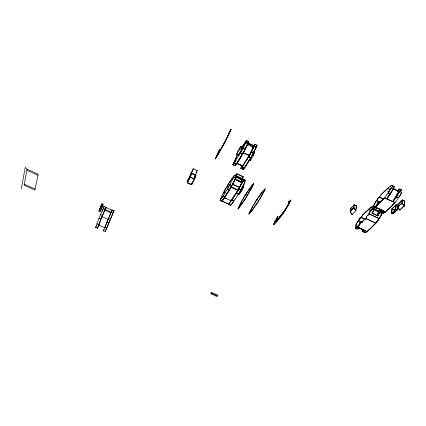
<?xml version="1.0" encoding="UTF-8"?>
<svg xmlns="http://www.w3.org/2000/svg" width="426" height="426" viewBox="0 0 426 426"><rect width="100%" height="100%" fill="white"/><g stroke="black" fill="none" stroke-linecap="round" stroke-linejoin="round"><path stroke-width="0.64" d="M253.507 147.38L247.272 144.462M285.66 209.209L287.827 205.114C287.917 205.433 277.843 221.27 285.5 209.139M250.903 152.487L252.32 149.702L249.572 155.139M250.445 152.961L250.733 153.259L249.338 155.437M243.193 169.01L243.134 169.5L244.519 167.961L250.914 157.929L257.176 145.271L254.636 144.286L253.049 146.789M250.616 153.04L249.354 155.565L247.756 154.776L249.508 155.511L246.638 160.187M239.252 205.811L245.445 194.671L253.47 183.505L252.756 185.614L246.074 197.605L237.916 208.948L239.252 205.753M239.407 205.88L242 200.438M244.646 153.493L247.714 154.91M246.058 146.863L244.817 149.734M244.63 153.589L243.113 152.636L249.354 155.517M244.599 153.621L243.113 152.636M362.723 215.3L362.425 215.162L362.723 215.3L360.854 217.42L365.087 219.321M279.749 216.775L276.58 220.86L277.832 216.126L276.889 220.349M234.939 165.57L236.265 164.17L244.481 150.287M233.64 162.956L232.99 164.846L233.469 164.218M250.733 153.259L254.945 144.265L254.476 144.893M238.406 189.953L243.081 181.114L244.971 181.977L242.916 181.103L236.339 193.164L228.453 204.65L228.826 203.42M244.151 183.963L242 188.042M399.018 205.779L400.589 204.267M223.171 193.601L226.366 187.397M238.911 155.298L243.219 147.944L245.232 148.94L247.895 143.509L245.871 142.572L242.453 149.441M404.05 204.837C404.444 204.959 404.215 201.951 404.7 201.067L402.245 199.927L398.012 204.022L398.113 204.746M404.157 204.736L404.407 202.249M404.221 204.917L404.098 206.131L404.327 204.81M404.295 202.35L404.684 201.205L403.949 200.864M243.081 181.114L243.81 179.08L241.84 181.476M403.853 200.827L402.235 200.066L397.996 204.155L402.4 200.145C401.83 201.2 401.888 206.951 402.245 199.927M220.492 198.889L223.022 193.473M397.586 205.449L397.469 205.689L396.058 204.741L395.094 205.795M399.178 205.854L397.676 207.158L397.943 204.666M397.841 207.238L397.932 205.667M396.659 210.188L397.996 208.825L398.022 207.632M392.053 209.965L391.361 213.655L393.943 212.957L398.15 209.001L398.299 207.611M395.408 209.773L395.983 206.168M395.711 208.639L396.089 206.067M395.275 205.737L391.909 208.878L394.332 209.853M395.44 211.647C393.975 212.132 400.318 207.755 397.085 209.198M394.199 210.322L394.151 209.917L395.466 208.527M395.813 206.093L395.94 204.981M395.818 208.538L395.514 209.672L397.192 209.097M395.919 205.992L396.058 204.741M236.563 156.97L232.825 164.771L240.317 153.046L246.494 140.319L242.522 146.358M392.756 204.885L395.983 201.333M391.782 209.986L391.925 208.74M397.16 190.907L399.615 189.096A1.997 0.703 -62.2 0 1 400.163 189.597A1.997 0.703 -62.2 0 1 399.535 191.391L396.388 196.748L392.809 201.7L397.905 192.909M391.606 212.35L391.467 213.554L393.241 213.133M391.888 209.89L392.016 208.777L394.258 209.816L394.242 211.493M391.499 212.452L391.952 210.066M392.863 207.835L395.259 205.875M384.907 212.286L392.942 204.826M386.755 198.644L390.275 193.91L388.219 192.898L389.124 191.349L387.245 194.272M390.232 186.279L391.494 185.315L393.683 186.338A1.997 0.687 -62.3 0 1 394.215 186.828A1.997 0.687 -62.3 0 1 393.581 188.627L390.445 193.99L386.93 198.724M388.384 209.028L385.477 211.988L375.407 207.34L373.607 208.165M380.94 194.975L388.847 187.333M378.064 204.405L384.715 197.946L387.09 194.288M383.629 210.843L381.275 212.26A1.938 0.666 -63.2 0 1 380.812 211.706A1.938 0.666 -63.2 0 1 381.419 209.97L381.467 210.018M232.963 178.84L233.933 176.923L235.818 177.855L236.568 175.762L235.908 176.928M382.362 200.071L384.731 197.808L395.003 202.568L392.772 204.746M383.528 210.934L377.399 208.112L376.68 208.633M366.488 231.547L366.695 231.984L366.397 231.85L369.555 229.023L369.859 229.161L375.636 222.99L365.806 218.469L366.669 217.138L366.365 216.999C366.514 216.126 368.612 214.661 367.84 215.119M233.933 176.923L235.977 177.93L236.765 175.869L236.446 176.162L234.396 175.224L233.81 176.13M377.905 213.309L377.729 214.603L378.224 214.566M366.908 231.595L357.281 227.037L359.89 224.31L359.587 224.172L359.853 224.566L357.26 227.175L355.492 227.803M230.849 182.876L229.316 185.805M365.061 230.477L364.384 231.052L364.177 230.615L363.41 230.993L363.618 231.43L363.011 231.733A1.842 0.618 -64.1 0 1 362.718 230.631M362.382 215.418L369.406 208.692M241.132 184.511L242.101 182.647L239.029 188.43M366.323 211.397L368.66 209.251M240.983 184.362L237.825 190.305L228.767 204.139L222.138 200.981L223.299 201.514M363.479 220.471L365.822 218.346L359.549 224.427M239.503 187.546L232.308 184.176M238.331 189.362L238.88 188.281M351.407 210.62L351.141 210.337L351.407 210.62L350.263 211.839L350.598 209.251L350.326 210.417M355.795 209.571L356.642 205.918L354.272 204.826L350.614 208.724L350.763 209.326M355.891 209.475L356.28 207.063M356.189 207.164L356.621 206.056L354.246 204.959L353.09 206.195M355.769 210.822L356.056 209.549M236.089 189.282L232.9 187.744L232.788 188.004L238.012 190.321M355.817 205.822L356.53 206.152M350.097 211.765L353.761 207.877L354.272 204.826M352.765 209.187L353.926 207.952L353.894 206.621M354.07 205.556L354.411 205.034L355.055 205.327M350.263 211.839L350.412 210.939M350.667 209.422L350.593 208.857L351.738 207.638M378.341 203.111L378.549 201.423L377.681 202.984L378.581 201.493L378.24 203.207M378.187 204.576L378.41 203.282M378.288 204.485L378.506 203.191M232.889 187.818L230.833 186.966L238.027 190.252M232.468 184.25L234.076 181.204M21.3 189.032L25.23 167.418L27.094 169.213L38.218 174.197L34.868 190.033L24.106 185.23L27.094 169.213M360.082 223.102L360.55 223.08L360.082 223.102L360.556 221.328L362.302 222.132M360.252 222.947L360.556 221.328M233.043 198.133L239.013 188.851L240.892 189.708L239.119 193.154M385.408 190.651L387.607 188.281L389.407 189.117M259.429 199.549L264.706 189.895A1.582 0.266 -65 0 0 264.993 188.899L261.404 192.978L255.877 200.976C255.733 201.445 242.98 222.436 251.894 210.332M251.846 210.471L259.45 199.448M256.308 204.64L259.604 199.522M242.298 149.281L240.488 153.126M235.136 165.496C239.534 160.794 244.625 150.522 248.076 143.626L248.875 141.475L247.128 143.487M229.342 185.704L229.912 184.692L231.776 185.64L235.823 177.791M261.271 193.452L255.877 200.976M225.216 192.882L223.863 192.179L225.232 192.802M253.869 204.549L255.722 201.546M229.912 184.692L231.936 185.709L235.977 177.93M236.872 156.007L237.596 154.643M244.998 199.485L252.916 185.683L253.672 183.617L253.161 183.819M400.509 191.056C400.893 191.402 403.528 189.538 399.615 189.096M392.996 201.636L396.558 196.828L399.705 191.476A1.997 0.703 -62.2 0 0 400.333 189.676A1.997 0.703 -62.2 0 0 399.785 189.176L398.422 190.108M245.445 194.671L244.748 195.896M242.788 199.501L244.599 196.471M386.744 198.74L393.411 188.548A1.997 0.682 -62.3 0 0 394.045 186.748A1.997 0.682 -62.3 0 0 393.512 186.258L391.451 185.475L390.195 186.434M240.44 190.885L240.892 189.708M379.944 212.92L380.876 212.015M378.586 211.626L379.065 211.046L378.762 210.902L378.996 211.333L378.586 211.626L372.606 208.862L372.681 208.575L378.661 211.339M289.078 201.61L288.508 203.138L288.487 202.009L288.924 201.541M238.272 189.778L236.499 193.239M372.606 208.862L373.943 208.25L373.634 208.106L374.108 207.521L372.175 206.626L368.602 209.523L370.913 210.572M370.961 207.766L372.175 206.626M373.309 208.713L373.384 208.426M239.375 187.339L239.657 186.253M279.717 216.903L283.093 212.547M281.655 215.545L285.793 209.64L290.607 201.072A1.576 0.335 -64.8 0 0 290.862 200.066L289.036 201.754M369.401 208.559L370.732 207.334L371.035 207.478M370.657 207.622L370.732 207.334M274.972 221.371L273.833 223.607A1.432 0.293 -65.4 0 0 273.636 224.348L273.971 224.411L277.688 220.274L282.88 213.735L290.447 200.997A1.576 0.335 -64.8 0 0 290.702 199.991L288.876 201.684M277.001 221.28L281.692 215.412M368.591 209.528L370.929 210.455M228.666 204.315L228.655 204.725L229.534 203.553M249.247 160.203L250.776 157.742L248.768 156.821L251.51 151.773L253.518 152.764L254.306 151.193M243.022 168.93L242.964 169.426L243.411 168.973M231.936 185.709L229.481 190.039L227.447 189.112L229.183 185.63M240.52 153.019L242.5 154.052L245.238 148.876M223.847 192.259L224.342 190.981M236.339 193.164L238.368 194.091L236.536 193.122M257.219 199.166L256.862 200.358L257.442 199.139M252 210.54L256.351 204.512M274.104 223.378L273.987 223.677A1.432 0.293 -65.4 0 0 273.79 224.417L274.126 224.486L277.044 221.142M383.23 213.165L383.842 212.707L383.23 213.165L381.11 212.185A1.938 0.666 -63.2 0 1 380.647 211.626A1.938 0.666 -63.2 0 1 381.254 209.89M226.286 190.96L227.484 188.995L229.321 189.964L231.792 185.555M381.275 212.26L383.283 213M381.781 211.828L382.633 211.381M245.871 194.341L250.094 187.807M382.431 212.249L381.036 214.944L381.345 215.087L380.956 214.832L381.904 213.458M382.74 212.393L379.252 218.65L375.924 223.272L367.207 231.733L365.05 232.772L364.768 232.378M227.447 189.112L228.048 187.994M246.036 194.059L245.664 195.252L246.26 194.038M366.397 231.85L366.786 231.696M375.189 209.454L376.062 209.006L375.189 209.454L373.229 208.548L373.826 208.085M240.839 205.465L245.035 199.357M364.496 232.42L364.933 232.431M365.785 232.181L364.885 232.591M374.688 207.569L378.256 204.347M228.357 186.876L227.165 186.332L226.494 187.568M363.011 231.733L364.464 232.218M364.081 230.913L364.177 230.62L363.41 230.999M365.087 230.455L359.214 227.761M103.161 209.123L104.141 206.211L98.997 218.203L95.626 227.521L96.063 226.675M242.41 189L240.03 192.717M243.225 186.013L243.086 185.534L243.523 186.21L242.554 189.224L239.385 194L238.278 193.963M241.579 190.379L243.321 186.263L242.618 188.574M248.789 160.794L250.28 160.581L253.438 155.65L254.349 152.812L253.949 152.013M357.867 228.458L357.174 229.06L355.3 228.198L355.886 227.644M356.764 227.431L357.329 226.898L357.26 227.175L367.207 231.733M357.174 229.06L357.27 228.762L355.396 227.899M357.771 228.751L358.165 228.592M358.825 228.501L358.617 228.07L358.825 228.501L358.069 228.89M218.74 153.44L215.151 159.01L219.481 149.75L215.322 159.084L223.373 145.271L231.132 129.547L229.007 133.263L229.129 132.385L230.961 129.467L223.373 145.271M239.385 194L240.227 192.664M250.28 160.581L250.829 158.887M242.256 189.027L242.154 188.42L241.441 188.223M252.128 155.293L252.336 154.042M253.438 155.65L252.831 154.452L253.379 152.753M242.554 189.224L242.112 188.548L242.868 186.21M243.038 185.912L243.326 186.364M356.461 227.292L356.855 227.143M237.362 195.859L235.168 199.246M242 181.551L241.297 181.859M238.342 193.867L238.475 194.054M239.029 193.899L238.379 193.739M243.097 169.335L244.199 168.329L249.455 160.155M235.53 175.533L241.973 178.627L236.707 176.071M252.794 145.703C252.842 147.258 249.94 145.894 250.882 144.819M241.973 178.627L243.012 177.275M252.815 146.8L253.252 146.059M252.943 146.4L253.15 145.868M241.249 181.998L242.138 179.9M242.815 177.328L243.182 176.699L236.675 173.717L235.615 175.129M253.113 146.48L253.449 145.548L248.283 143.157M105.078 209.981L106.074 207.079L100.914 219.06L97.474 228.368L100.019 222.723M236.622 179.719L239.827 181.183L239.71 181.465M236.057 176.987L242.942 180.384L243.086 180.081L242.485 179.564M243.139 176.822L236.675 173.717M241.622 182.147L242.362 179.873L235.993 177.088M244.359 163.797L241.968 167.114M233.752 196.466L234.854 195.156M228.682 204.459L230.658 205.353L233.32 201.887M252.693 145.495L251.303 144.707M249.21 143.881L249.322 143.642L250.749 144.595M249.583 144.217L249.167 144.904L247.692 144.26M231.025 200.625L231.366 199.613M222.095 201.109L224.262 197.696L231.185 200.699M253.055 205.476L249.109 214.033L252.048 210.407M228.767 204.139L227.649 203.49M236.313 174.346L235.658 175.006M226.962 203.442L223.778 201.993M241.079 156.294L236.632 163.515M259.583 199.624L264.865 189.969A1.582 0.266 -65 0 0 265.153 188.974L263.955 189.932M238.374 161.044L241.249 156.374M228.352 191.753L224.912 196.903L223.112 195.928L220.551 199.459M236.627 154.292L239.652 149.292L241.148 149.063L242.112 146.246L242.676 146.501L241.712 149.324L237.809 155.735L237.255 155.479L236.627 154.292L237.596 151.486L240.621 146.475L242.112 146.246M230.567 180.629L227.734 185.161M226.057 195.097L229.358 189.852M241.995 149.127L241.601 150.287M243.161 145.697L242.772 146.853M231.829 200.05C236.899 202.51 231.238 198.607 231.169 200.907M221.781 200.907L221.632 201.551L224.96 196.769M221.941 200.976L221.786 201.62L229.481 190.039M224.246 194.128L223.07 196.061L225.072 196.972M239.652 149.292L240.621 146.475M237.809 155.735L238.198 154.611M239.311 153.536L238.848 154.808L239.481 153.61M238.294 208.08L238.07 209.017L240.887 205.327M250.77 187.286L252.586 184.565M111.463 211.605L112.123 209.784L103.332 230.972L104.13 229.316M230.658 205.353L231.409 204.246M228.837 204.528L230.248 205.012M244.838 181.018L245.397 180.262L243.358 179.325L242.197 180.986M244.79 181.156L245.397 180.262M243.518 179.399L245.349 180.4M242.751 180.225L242.666 180.203M105.243 231.659L114.051 210.646L105.243 231.659L103.374 230.828M222.734 200.305L224.273 197.77M98.864 211.072L100.568 206.445L101.814 207.361L100.323 211.376L99.609 211.408L98.864 211.072L100.323 208.085L100.216 208.389M221.85 201.354L220.077 200.39L222.005 201.423M244.348 167.887L250.477 158.211M100.536 207.51L101.926 203.745L102.677 204.081L103.167 204.661L100.323 211.376M235.855 177.067L235.205 177.626M235.152 177.764L236.286 176.087M242.383 166.981L243.912 167.509M234.396 175.224L236.233 176.226M217.915 154.484L219.481 149.75M219.651 149.824L217.851 154.595L224.939 142.092L229.39 133.237L228.831 133.184M231.866 178.638L233.704 175.917M256.202 146.448L256.969 145.165L255.419 148.967M255.398 147.311L256.819 145.293M254.104 145.335L252.927 147.029M254.807 144.366L256.761 145.447M393.512 186.258C392.192 185.816 389.364 190.885 390.834 188.489M102.341 211.36L102.98 209.661M236.265 164.17L234.353 163.121L233.405 164.377M98.715 225.157L101.952 216.637L106.106 207.59L112.102 210.279L104.615 227.782L98.715 225.157L99.881 222.787M105.499 209.177L106.106 207.59M247.799 142.593L248.677 141.363L247.895 143.509M244.71 142.896L246.67 140.399L245.871 142.572M245.541 141.693L246.526 140.532M192.195 182.924L191.769 184.277L192.099 182.972M190.891 174.964L191.785 173.286L195.438 174.953L195.907 175.629L194.357 179.58L193.819 178.851L195.273 175.145L195.609 175.432M188.393 179.932L187.227 182.807L190.859 184.453L191.721 184.399L192.738 181.811M195.438 174.953L193.883 178.904L190.209 177.211M191.721 184.399L194.405 179.458L193.931 178.782L190.262 177.109L187.28 182.685L191.189 184.314M190.965 174.644L187.738 181.295L191.066 172.983L193.319 168.749L197.217 170.528L195.449 175.203M194.059 179.383L194.405 179.458L195.715 175.778L195.273 175.145L191.13 173.435L191.934 173.499M195.406 176.577L195.704 175.677L194.251 179.383L191.615 184.202M190.859 184.453L187.328 182.584M191.769 184.277L191.375 184.298L191.711 184.154M191.183 173.339L190.449 175.15L190.784 175.304L191.327 174.442L190.214 177.232L187.227 182.807M187.52 180.635L187.903 180.688L187.52 180.635L188.255 178.829L188.947 179.09M187.85 180.789L188.239 179.857M188.255 178.829L189 178.989M191.21 174.032L193.319 168.749M241.792 166.38L242.287 165.357L241.004 168.456L241.207 168.281M241.451 168.073L241.143 168.44M235.37 164.819L235.482 164.532M235.061 165.645L233.107 164.75M236.19 164.463L235.365 165.277M398.97 191.673L393.102 188.734L398.97 191.673L398.454 191.764M96.42 225.886L96.185 226.414M253.257 147.178L252.772 147.487M238.422 207.781L238.555 207.1M234.864 179.335L242.128 182.435M236.19 177.291L236.169 176.912M242.942 180.384L243.086 180.081M288.849 203.138L289.153 203.287L287.987 205.263M242.117 165.245C236.915 175.698 248.315 157.258 249.311 155.65M233.783 162.7L234.364 161.092M234.79 160.629L236.568 156.912M250.914 157.929L248.571 156.848L254.168 146.059L254.636 144.286M251.505 151.837L253.225 147.913M253.401 148.035L254.189 146.453L256.202 147.348L250.744 157.854M101.814 207.361L103.167 204.661M100.456 206.748L101.926 203.745M101.324 206.78L102.677 204.081M217.745 154.409L224.768 142.012L229.22 133.157M243.07 152.769L243.864 151.203M246.319 146.347L247.101 144.803M246.489 146.427L247.533 144.366M242.916 181.103L243.688 179.042L243.358 179.325M252.618 149.121L253.209 147.96M252.586 149.244L253.635 147.183M274.248 223.07L275.127 221.44M230.679 182.866L232.809 178.702M230.791 187.094L231.291 186.151M234.14 180.757L234.854 179.41L242.09 182.722M231.451 186.221L229.768 189.027M241.846 187.898L240.876 189.794L238.837 188.862M243.991 183.888L244.971 181.977M242.005 187.972L244.162 183.894M236.403 156.832L237.373 155.016M190.449 175.15L190.784 175.304M188.958 178.249L190.928 174.559M189.4 177.759L188.75 179L189.346 177.882M239.513 187.467L238.342 189.288M196.072 172.636L197.217 170.528M195.252 176.508L195.704 175.677M194.453 178.292L195.907 175.629M277.832 216.126L274.978 221.435M277.251 217.537L277.981 216.195M275.132 221.504L277.262 217.595M357.467 226.904L358.271 225.45L357.467 226.904L355.598 226.041L356.397 224.593L356.029 224.358L357.43 221.813L357.803 222.047L359.118 219.667L358.82 219.528L359.986 217.883L360.305 218.197L359.986 217.883M356.099 224.454L357.43 221.813M355.598 226.041L356.328 224.497L356.029 224.358M357.728 221.951L358.532 220.492M358.271 225.45L358.57 225.588L359.959 223.07L359.661 222.931L360.444 221.515M358.57 225.588L359.608 223.474M378.235 204.485L375.407 207.34L373.448 206.312L375.572 201.977L378.315 197.792M374.129 204.704L375.572 201.977M373.448 206.312L374.087 204.656M375.737 202.052L376.595 200.518L380.285 202.228M376.201 205.636L375.397 207.217L377.681 202.984M376.371 205.715L377.894 203.106M224.316 191.082L226.339 187.499M226.525 187.472L227.165 186.332M227.862 188.02L229.151 185.731M232.489 184.192L239.449 187.216M368.149 215.258L369.928 212.473L369.544 212.223L370.758 210.13C371.855 211.099 372.723 206.466 371.067 210.268M369.619 212.334L370.758 210.13M369.544 212.223L369.853 212.366L368.123 215.082M373.293 210.668C374.917 208.618 372.659 210.763 373.677 210.918L372.91 212.233L372.526 211.983L372.91 212.233M378.544 214.757L378.043 215.86L372.026 213.085L372.601 212.095M372.835 212.127L373.677 210.918M238.368 194.091L238.981 192.983M239.14 193.053L240.466 190.784M390.243 189.048L388.997 191.322L390.243 189.048L390.562 189.213M391.334 187.546L390.461 189.181L391.334 187.546L393.581 188.627M379.806 210.151A1.896 0.65 -63.3 0 1 380.274 210.689A1.896 0.65 -63.3 0 1 379.662 212.425L377.74 215.716L378.357 211.195L379.806 210.151L381.078 210.737M378.623 214.869C377.702 214.768 378.852 212.798 379.39 213.554L379.971 212.563A1.896 0.65 -63.3 0 0 380.258 210.252M377.984 219.624L378.32 219.944L378.016 219.805C378.416 218.767 380.54 216.791 379.736 216.919M396.558 196.828L396.995 195.715M396.132 201.322L400.925 194.011L399.673 196.28M400.754 193.931L401.681 192.36L400.972 194.064M241.696 148.11L244.194 143.903M386.899 198.958L388.965 195.55M234.295 163.264L236.18 160.181M392.809 201.7L399.045 191.498M241.372 155.825L242.527 153.94M394.652 198.889L397.447 194.038M227.777 185.038L230.61 180.502M227.931 185.108L227.133 186.444L228.32 186.987M230.727 180.699L231.552 179.325L232.564 179.788M253.449 145.548L249.279 143.77M235.487 175.656L235.818 175.081M224.049 194.181L226.169 190.757M226.009 194.943L226.621 193.984M226.925 193.5L227.889 191.982M228.522 190.986L229.145 190.007M253.651 153.908L254.349 152.812M242.852 177.205L243.182 176.699M242.421 178.249L242.974 177.397M242.868 165.118L242.479 166.119L249.141 155.57L253.465 147.103L252.852 147.316M231.142 200.822L232.303 199.048M231.989 200.119L233.16 198.33M233.831 200.955L235.051 199.048M237.165 195.917L238.4 193.974M242.937 187.158L243.523 186.21M239.534 193.399L240.69 191.657M220.593 199.331L222.276 196.86M220.077 200.39L220.748 199.4M220.029 200.529L220.705 199.528M232.074 178.569L231.499 179.463L232.585 179.942M248.539 141.464L248.39 142.076M362.132 222.292L358.57 220.652L360.007 218.059M360.289 218.016L360.875 217.185M360.305 218.197L360.87 217.303L365.077 219.236M366.669 217.138L365.785 218.607L375.924 223.272M260.707 194.954L260.994 193.851M377.223 199.634L378.325 197.882M378.496 197.962L381.11 195.049M375.62 223.128C375.812 221.669 377.308 221.962 376.515 221.669M233.113 201.951L233.874 200.827M231.52 204.443L233.267 202.02M244.204 182.248L245.003 181.093M279.903 216.845L277.949 219.044M283.253 212.622L281.261 214.864M277.07 220.508L278.072 219.246M279.871 216.972L281.229 214.992M262.906 191.482L261.404 192.978M351.141 210.337L352.627 208.862L351.269 210.295M350.14 211.781L352.126 214.528L350.14 211.781L351.29 210.561M352.494 208.905L352.643 209.129L353.942 207.861L355.817 210.657L351.993 214.571M355.098 209.821L355.864 210.726M380.961 194.836L385.258 190.438M362.425 215.162L366.36 211.147M360.854 217.42L362.686 215.556M378.086 204.267L382.383 199.932M359.587 224.172L363.522 220.215M372.478 208.894L378.645 211.472M372.042 212.968L373.666 213.985M377.995 212.659L378.485 212.622M377.873 215.923L372.026 213.085M388.533 209.246L392.926 204.965M396.681 205.178L398.198 206.024M402.352 200.657L402.075 200.683M403.044 200.454L404.578 201.306M394.316 209.991L395.45 208.665M398.885 205.667L400.584 204.118L400.749 204.347L400.584 204.118M397.676 207.158L399.05 205.896M400.578 204.374L402.096 203.053L403.363 205.092M400.744 204.453L402.101 203.064M398.108 208.98L395.679 209.805L391.526 213.783L395.573 209.651L396.276 209.475M391.419 213.634L392.33 213.256M399.881 210.023L397.719 207.174L399.881 210.023L404.157 205.96L403.342 205.034M393.933 212.707L393.033 213.08L393.943 212.957M395.301 211.631L393.816 212.904L395.291 211.733M403.236 205.135L403.47 204.991L404.21 206.03M399.753 210.066L404.157 205.96M388.64 187.413L390.062 186.199M374.108 207.521L373.708 207.819L374.017 207.957M397.288 191.146L398.63 190.028M399.695 191.988L400.642 191.295M378.687 211.195L379.401 210.444L379.704 210.588M373.229 208.548L373.772 208.245M373.661 208.005L374.736 207.409M376.014 209.166L376.85 208.708M376.733 208.474L377.399 208.112M381.11 212.185L383.341 211.003M383.959 212.947L385.072 212.366M355.3 228.198L355.79 227.942M355.588 227.505L356.557 227.005M384.955 212.132L385.493 211.85M358.522 228.363L359.187 227.782L363.298 229.667M362.915 229.332A1.842 0.618 -64.1 0 0 362.318 231.009A1.842 0.618 -64.1 0 0 362.712 231.595L364.72 230.594M355.817 210.657L353.937 207.851M390.322 189.309L391.015 189.176M229.007 133.263L229.39 133.237M191.082 184.314L191.375 184.298M239.124 193.894L239.423 193.878L238.512 193.926M211.195 293.051L217.558 295.868M95.642 227.388L97.517 228.219M104.769 209.997L110.813 212.702M100.445 214.619L102.373 215.481M108.406 218.176L110.329 219.033M101.952 216.637L107.964 219.321M24.298 184.213L35.081 189.022M98.997 218.203L100.914 219.06M106.915 221.738L108.827 222.59M96.888 223.826L98.784 224.667M104.705 227.308L106.596 228.15M26.891 170.299L37.994 175.272M104.082 206.45L106.01 207.313M112.054 210.018L113.976 210.881M103.23 208.074L105.169 208.937M111.229 211.653L113.162 212.515M105.1 209.629L111.111 212.318M224.864 197.824L226.547 198.591M249.913 188.654L249.316 189.874L249.844 188.755M241.244 188.132L242.112 188.548M191.929 173.478L195.39 175.075M241.691 168.504L243.155 169.175M232.942 164.67L235.232 165.725M240.978 168.361L243.262 169.41M357.505 221.909L357.803 222.047M358.197 225.354L358.495 225.492M355.524 225.945L357.398 226.802M355.54 227.649L355.838 227.782M363.106 231.435L364.512 232.079M355.348 228.038L357.228 228.9M362.712 231.595L365.183 232.729M288.28 202.824L288.583 202.978M234.742 179L241.782 182.221M234.966 179.17L242.208 182.482M235.008 179.314L241.707 182.381M370.833 210.236L371.142 210.38M240.317 153.046L242.671 154.132M378.948 218.511L369.007 213.831L379.252 218.65M366.695 217.313L366.365 216.999M238.331 163.893L240.552 164.915M241.664 165.426L242.777 165.938M236.579 163.259L242.713 166.039M236.536 163.387L242.65 166.199M234.13 163.19L236.43 164.25M242.218 166.907L244.519 167.961M362.18 222.234L358.57 220.652M383.831 199.166L379.113 196.977L383.831 199.283M396.042 204.879L397.485 205.55M380.237 202.259L376.595 200.518M246.356 140.452L248.715 141.544M378.528 201.557L379.63 202.068M246.468 140.681L248.486 141.613M245.706 142.529L248.076 143.626M254.018 146.374L256.383 147.465M377.5 208.016L381.962 210.071M373.4 206.264L376.903 207.883M384.018 211.168L384.998 211.621M372.1 206.919L374.033 207.808M380.04 210.582L381.009 211.03M243.044 147.928L245.403 149.02M251.335 151.757L253.688 152.843M373.282 208.383L375.242 209.288M380.801 212.308L381.11 212.446M376.664 210.827L378.458 211.653M371.93 208.783L373.943 209.784M379.662 212.425L382.213 213.602M241.148 149.063L241.712 149.324M252.267 154.196L252.831 154.452M369.475 208.271L369.784 208.41M400.254 189.57L401.761 190.273M393.331 188.388L396.856 190.028M399.535 191.391L401.729 192.414M387.58 188.43L390.583 189.826M387.399 191.764L388.571 192.302M396.521 196.748L398.539 197.685M390.445 193.99L388.219 192.898M396.388 196.748L398.576 197.765L399.45 196.141M384.715 197.946L394.987 202.707M289.153 203.287L287.827 205.114M288.349 203.064L288.929 203.367M242.202 179.804L242.783 180.31M392.793 189.597L390.876 192.877M401.968 203.095L404.029 206.003M381.345 215.087L380.12 217.175M396.872 210.023L396.681 210.087M378.32 219.944L376.85 221.989M241.707 182.2L241.893 182.52L241.707 182.2M211.615 292.502L210.678 293.727L217.026 296.539L217.99 295.325L211.615 292.502"/></g></svg>
